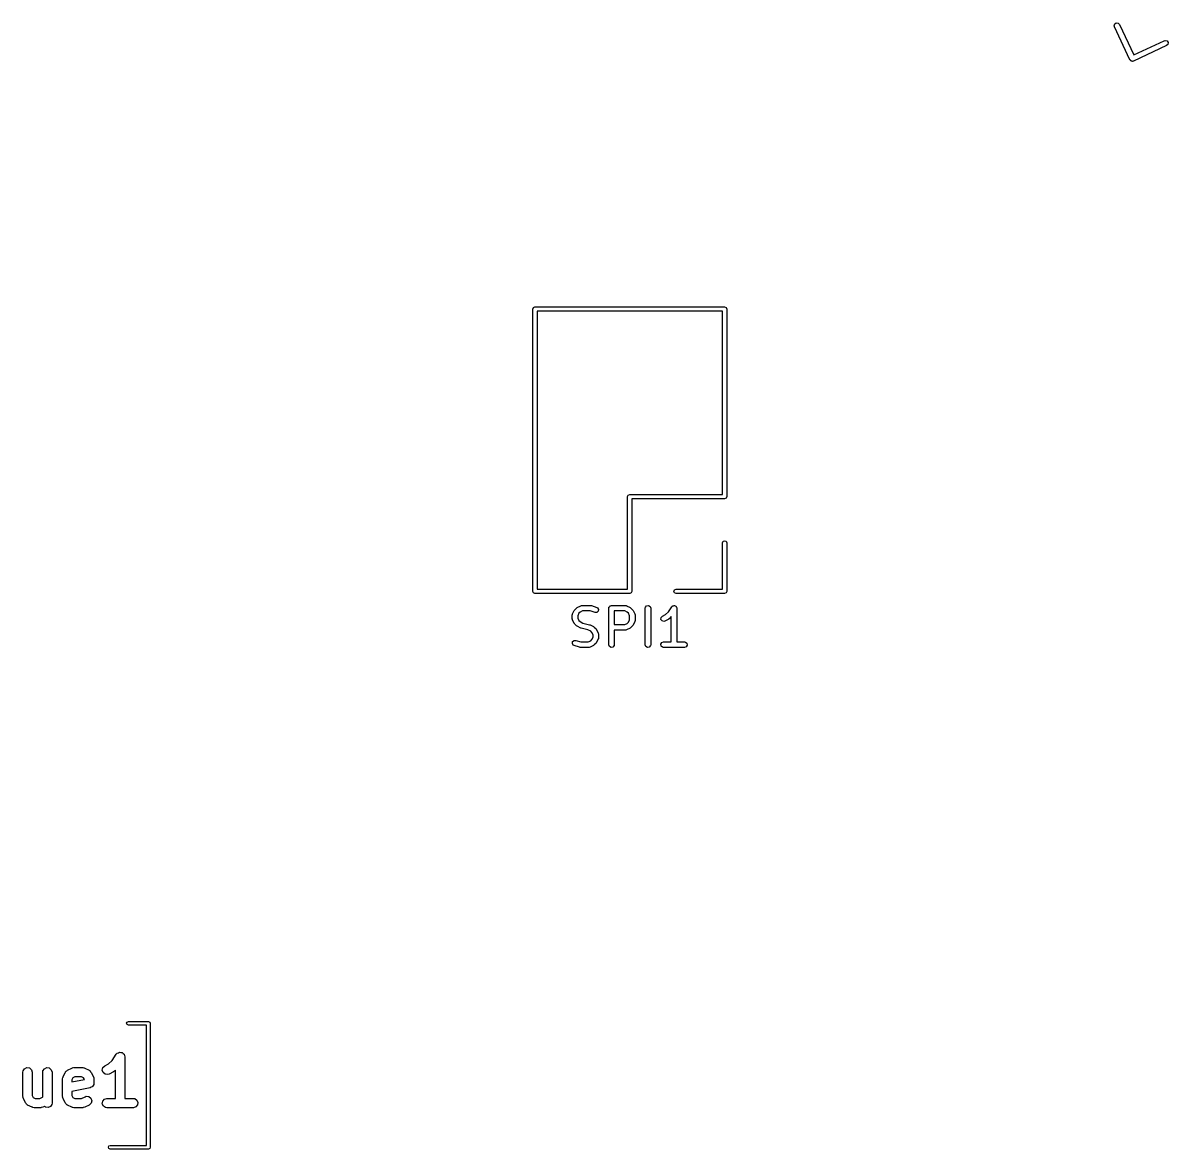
# Model space of a CAD drawing. Extents: x 18 to 265, y -156 to -47.
# Drawn here: x 141.54 to 172.95, y -140.21 to -109.33 of the extents above; entities that cross this region are included whole.
import ezdxf

# ---------------------------------------------------------------- set-up
doc = ezdxf.new("R2010")
doc.units = 0
doc.layers.add('BLACK', color=7, linetype='CONTINUOUS')

msp = doc.modelspace()

# ---------------------------------------------------------------- linework, layer by layer
at = {"layer": 'BLACK', "linetype": 'CONTINUOUS'}
for p, q in [((171.472, -109.405), (171.485, -109.356)), ((171.478, -109.43), (171.472, -109.405)), ((171.901, -110.337), (171.478, -109.43)), ((171.485, -109.356), (171.527, -109.326)), ((171.527, -109.326), (171.578, -109.331)), ((171.578, -109.331), (171.614, -109.367)), ((171.614, -109.367), (172.005, -110.205)), ((172.005, -110.205), (172.844, -109.814)), ((172.844, -109.814), (172.869, -109.808)), ((172.869, -109.808), (172.918, -109.821)), ((172.918, -109.821), (172.948, -109.863)), ((172.948, -109.863), (172.943, -109.914)), ((172.907, -109.95), (172.001, -110.373)), ((172.943, -109.914), (172.907, -109.95)), ((171.915, -110.35), (171.901, -110.337)), ((171.926, -110.366), (171.915, -110.35)), ((171.933, -110.368), (171.926, -110.366)), ((171.937, -110.373), (171.933, -110.368)), ((171.957, -110.375), (171.937, -110.373)), ((171.976, -110.38), (171.957, -110.375)), ((171.985, -110.377), (171.976, -110.38)), ((171.988, -110.377), (171.985, -110.377)), ((171.991, -110.375), (171.988, -110.377)), ((172.001, -110.373), (171.991, -110.375)), ((155.525, -117.175), (155.543, -117.133)), ((155.543, -117.133), (155.585, -117.115)), ((155.585, -117.115), (160.785, -117.115)), ((160.785, -117.115), (160.827, -117.133)), ((160.827, -117.133), (160.845, -117.175)), ((155.525, -124.915), (155.525, -117.175)), ((155.645, -117.235), (155.645, -124.855)), ((160.725, -117.235), (155.645, -117.235)), ((160.725, -122.255), (160.725, -117.235)), ((160.845, -117.175), (160.845, -122.315)), ((158.125, -122.315), (158.143, -122.273)), ((158.125, -124.855), (158.125, -122.315)), ((158.143, -122.273), (158.185, -122.255)), ((158.185, -122.255), (160.725, -122.255)), ((160.785, -122.375), (158.245, -122.375)), ((158.245, -122.375), (158.245, -124.915)), ((160.827, -122.357), (160.785, -122.375)), ((160.845, -122.315), (160.827, -122.357)), ((160.725, -123.585), (160.743, -123.543)), ((160.725, -124.855), (160.725, -123.585)), ((160.743, -123.543), (160.785, -123.525)), ((160.785, -123.525), (160.827, -123.543)), ((160.827, -123.543), (160.845, -123.585)), ((160.845, -123.585), (160.845, -124.915)), ((155.543, -124.957), (155.525, -124.915)), ((155.585, -124.975), (155.543, -124.957)), ((158.185, -124.975), (155.585, -124.975)), ((155.645, -124.855), (158.125, -124.855)), ((158.227, -124.957), (158.185, -124.975)), ((158.245, -124.915), (158.227, -124.957)), ((159.395, -124.915), (159.413, -124.873)), ((159.413, -124.957), (159.395, -124.915)), ((159.413, -124.873), (159.455, -124.855)), ((159.455, -124.975), (159.413, -124.957)), ((159.455, -124.855), (160.725, -124.855)), ((160.785, -124.975), (159.455, -124.975)), ((160.827, -124.957), (160.785, -124.975)), ((160.845, -124.915), (160.827, -124.957)), ((156.61, -125.568), (156.615, -125.542)), ((156.61, -125.663), (156.61, -125.568)), ((156.615, -125.542), (156.617, -125.539)), ((156.617, -125.539), (156.618, -125.535)), ((156.618, -125.535), (156.666, -125.439)), ((156.666, -125.439), (156.679, -125.421)), ((156.679, -125.421), (156.68, -125.42)), ((156.68, -125.42), (156.727, -125.372)), ((156.727, -125.372), (156.746, -125.359)), ((156.746, -125.359), (156.747, -125.358)), ((156.747, -125.358), (156.842, -125.311)), ((156.794, -125.517), (156.76, -125.586)), ((156.76, -125.586), (156.76, -125.646)), ((156.825, -125.487), (156.794, -125.517)), ((156.893, -125.453), (156.825, -125.487)), ((156.842, -125.311), (156.867, -125.303)), ((156.867, -125.303), (156.871, -125.304)), ((156.871, -125.304), (156.875, -125.303)), ((156.875, -125.303), (157.114, -125.303)), ((157.101, -125.453), (156.893, -125.453)), ((157.233, -125.496), (157.101, -125.453)), ((157.114, -125.303), (157.136, -125.307)), ((157.136, -125.307), (157.137, -125.306)), ((157.137, -125.306), (157.28, -125.354)), ((157.284, -125.495), (157.233, -125.496)), ((157.28, -125.354), (157.303, -125.366)), ((157.322, -125.461), (157.284, -125.495)), ((157.303, -125.366), (157.33, -125.41)), ((157.33, -125.41), (157.322, -125.461)), ((157.61, -125.378), (157.612, -125.368)), ((157.61, -126.378), (157.61, -125.378)), ((157.611, -125.365), (157.613, -125.362)), ((157.612, -125.368), (157.611, -125.365)), ((157.613, -125.362), (157.615, -125.352)), ((157.615, -125.352), (157.627, -125.337)), ((157.627, -125.337), (157.637, -125.32)), ((157.637, -125.32), (157.643, -125.318)), ((157.643, -125.318), (157.647, -125.313)), ((157.647, -125.313), (157.667, -125.309)), ((157.667, -125.309), (157.685, -125.303)), ((157.685, -125.303), (158.066, -125.303)), ((158.048, -125.453), (157.76, -125.453)), ((157.76, -125.453), (157.76, -125.826)), ((158.117, -125.487), (158.048, -125.453)), ((158.066, -125.303), (158.092, -125.307)), ((158.092, -125.307), (158.095, -125.31)), ((158.095, -125.31), (158.099, -125.311)), ((158.099, -125.311), (158.195, -125.358)), ((158.147, -125.517), (158.117, -125.487)), ((158.181, -125.586), (158.147, -125.517)), ((158.181, -125.693), (158.181, -125.586)), ((158.195, -125.358), (158.213, -125.372)), ((158.213, -125.372), (158.214, -125.372)), ((158.214, -125.372), (158.262, -125.42)), ((158.262, -125.42), (158.275, -125.438)), ((158.275, -125.438), (158.276, -125.439)), ((158.276, -125.439), (158.324, -125.535)), ((158.324, -125.535), (158.331, -125.56)), ((158.331, -125.56), (158.33, -125.564)), ((158.33, -125.564), (158.331, -125.568)), ((158.331, -125.568), (158.331, -125.711)), ((158.61, -125.378), (158.615, -125.352)), ((158.61, -126.378), (158.61, -125.378)), ((158.615, -125.352), (158.647, -125.313)), ((158.647, -125.313), (158.698, -125.304)), ((158.698, -125.304), (158.742, -125.329)), ((158.742, -125.329), (158.76, -125.378)), ((158.76, -125.378), (158.76, -126.378)), ((159.045, -125.634), (159.08, -125.596)), ((159.08, -125.596), (159.164, -125.554)), ((159.164, -125.554), (159.246, -125.473)), ((159.246, -125.473), (159.337, -125.336)), ((159.324, -125.606), (159.262, -125.669)), ((159.324, -126.303), (159.324, -125.606)), ((159.337, -125.336), (159.355, -125.317)), ((159.355, -125.317), (159.359, -125.316)), ((159.359, -125.316), (159.362, -125.313)), ((159.362, -125.313), (159.383, -125.309)), ((159.383, -125.309), (159.404, -125.303)), ((159.404, -125.303), (159.408, -125.305)), ((159.408, -125.305), (159.412, -125.304)), ((159.412, -125.304), (159.431, -125.315)), ((159.431, -125.315), (159.451, -125.323)), ((159.451, -125.323), (159.453, -125.327)), ((159.453, -125.327), (159.457, -125.329)), ((159.457, -125.329), (159.464, -125.35)), ((159.464, -125.35), (159.474, -125.369)), ((159.474, -125.369), (159.473, -125.374)), ((159.473, -125.374), (159.474, -125.378)), ((159.474, -125.378), (159.474, -126.303)), ((156.612, -125.668), (156.61, -125.663)), ((156.61, -125.672), (156.612, -125.668)), ((156.618, -125.697), (156.61, -125.672)), ((156.666, -125.792), (156.618, -125.697)), ((156.667, -125.793), (156.666, -125.792)), ((156.68, -125.812), (156.667, -125.793)), ((156.727, -125.859), (156.68, -125.812)), ((156.729, -125.86), (156.727, -125.859)), ((156.747, -125.873), (156.729, -125.86)), ((156.842, -125.921), (156.747, -125.873)), ((156.76, -125.646), (156.794, -125.714)), ((156.794, -125.714), (156.825, -125.745)), ((156.825, -125.745), (156.902, -125.783)), ((156.845, -125.921), (156.842, -125.921)), ((156.857, -125.927), (156.845, -125.921)), ((156.902, -125.783), (157.084, -125.829)), ((157.084, -125.829), (157.096, -125.834)), ((157.096, -125.834), (157.099, -125.834)), ((157.099, -125.834), (157.195, -125.882)), ((157.195, -125.882), (157.213, -125.895)), ((157.213, -125.895), (157.214, -125.896)), ((157.214, -125.896), (157.262, -125.944)), ((157.76, -125.826), (158.048, -125.826)), ((158.048, -125.826), (158.117, -125.792)), ((158.195, -125.921), (158.099, -125.969)), ((158.117, -125.792), (158.147, -125.762)), ((158.147, -125.762), (158.181, -125.693)), ((158.196, -125.92), (158.195, -125.921)), ((158.214, -125.907), (158.196, -125.92)), ((158.262, -125.859), (158.214, -125.907)), ((158.263, -125.858), (158.262, -125.859)), ((158.276, -125.84), (158.263, -125.858)), ((158.324, -125.744), (158.276, -125.84)), ((158.327, -125.737), (158.324, -125.74)), ((158.324, -125.74), (158.324, -125.744)), ((158.331, -125.711), (158.327, -125.737)), ((159.042, -125.685), (159.045, -125.634)), ((159.072, -125.726), (159.042, -125.685)), ((159.122, -125.738), (159.072, -125.726)), ((159.147, -125.73), (159.122, -125.738)), ((159.242, -125.683), (159.147, -125.73)), ((159.243, -125.682), (159.242, -125.683)), ((159.262, -125.669), (159.243, -125.682)), ((157.04, -125.972), (156.857, -125.927)), ((157.117, -126.011), (157.04, -125.972)), ((157.147, -126.041), (157.117, -126.011)), ((157.117, -126.268), (157.147, -126.238)), ((157.181, -126.11), (157.147, -126.041)), ((157.147, -126.238), (157.181, -126.169)), ((157.181, -126.169), (157.181, -126.11)), ((157.262, -125.944), (157.275, -125.962)), ((157.275, -125.962), (157.276, -125.963)), ((157.276, -125.963), (157.324, -126.058)), ((157.324, -126.221), (157.276, -126.316)), ((157.324, -126.058), (157.331, -126.083)), ((157.327, -126.213), (157.324, -126.216)), ((157.324, -126.216), (157.324, -126.221)), ((157.331, -126.187), (157.327, -126.213)), ((157.331, -126.083), (157.33, -126.088)), ((157.33, -126.088), (157.331, -126.092)), ((157.331, -126.092), (157.331, -126.187)), ((158.066, -125.976), (157.76, -125.976)), ((157.76, -125.976), (157.76, -126.378)), ((158.07, -125.975), (158.066, -125.976)), ((158.075, -125.976), (158.07, -125.975)), ((158.099, -125.969), (158.075, -125.976)), ((156.612, -126.345), (156.619, -126.294)), ((156.638, -126.389), (156.612, -126.345)), ((156.619, -126.294), (156.657, -126.26)), ((156.661, -126.401), (156.638, -126.389)), ((156.657, -126.26), (156.709, -126.259)), ((156.804, -126.449), (156.661, -126.401)), ((156.709, -126.259), (156.84, -126.303)), ((156.806, -126.449), (156.804, -126.449)), ((156.828, -126.453), (156.806, -126.449)), ((157.066, -126.453), (156.828, -126.453)), ((156.84, -126.303), (157.048, -126.303)), ((157.048, -126.303), (157.117, -126.268)), ((157.07, -126.451), (157.066, -126.453)), ((157.075, -126.452), (157.07, -126.451)), ((157.099, -126.445), (157.075, -126.452)), ((157.195, -126.397), (157.099, -126.445)), ((157.196, -126.396), (157.195, -126.397)), ((157.214, -126.383), (157.196, -126.396)), ((157.262, -126.335), (157.214, -126.383)), ((157.263, -126.334), (157.262, -126.335)), ((157.276, -126.316), (157.263, -126.334)), ((157.628, -126.426), (157.61, -126.378)), ((157.672, -126.451), (157.628, -126.426)), ((157.722, -126.443), (157.672, -126.451)), ((157.755, -126.403), (157.722, -126.443)), ((157.76, -126.378), (157.755, -126.403)), ((158.628, -126.426), (158.61, -126.378)), ((158.672, -126.451), (158.628, -126.426)), ((158.722, -126.443), (158.672, -126.451)), ((158.755, -126.403), (158.722, -126.443)), ((158.76, -126.378), (158.755, -126.403)), ((159.04, -126.365), (159.065, -126.32)), ((159.049, -126.415), (159.04, -126.365)), ((159.088, -126.448), (159.049, -126.415)), ((159.065, -126.32), (159.114, -126.303)), ((159.114, -126.453), (159.088, -126.448)), ((159.114, -126.303), (159.324, -126.303)), ((159.685, -126.453), (159.114, -126.453)), ((159.474, -126.303), (159.685, -126.303)), ((159.685, -126.303), (159.711, -126.307)), ((159.733, -126.435), (159.685, -126.453)), ((159.711, -126.307), (159.75, -126.34)), ((159.759, -126.391), (159.733, -126.435)), ((159.75, -126.34), (159.759, -126.391)), ((144.388, -136.76), (144.403, -136.725)), ((144.403, -136.795), (144.388, -136.76)), ((144.403, -136.725), (144.438, -136.71)), ((144.438, -136.81), (144.403, -136.795)), ((144.438, -136.71), (144.988, -136.71)), ((144.938, -136.81), (144.438, -136.81)), ((144.938, -140.11), (144.938, -136.81)), ((144.988, -136.71), (145.023, -136.725)), ((145.023, -136.725), (145.038, -136.76)), ((145.038, -136.76), (145.038, -140.16)), ((143.895, -137.876), (143.992, -137.778)), ((143.992, -137.778), (144.106, -137.607)), ((144.106, -137.607), (144.128, -137.583)), ((144.128, -137.583), (144.129, -137.582)), ((144.129, -137.581), (144.13, -137.58)), ((144.129, -137.582), (144.129, -137.581)), ((144.13, -137.58), (144.162, -137.566)), ((144.162, -137.566), (144.194, -137.552)), ((144.194, -137.552), (144.195, -137.552)), ((144.195, -137.552), (144.196, -137.552)), ((144.196, -137.552), (144.23, -137.557)), ((144.23, -137.557), (144.265, -137.562)), ((144.265, -137.562), (144.265, -137.563)), ((144.265, -137.563), (144.266, -137.563)), ((144.266, -137.563), (144.292, -137.586)), ((144.292, -137.586), (144.319, -137.609)), ((144.319, -137.609), (144.319, -137.61)), ((144.319, -137.61), (144.32, -137.611)), ((144.32, -137.611), (144.329, -137.644)), ((144.329, -137.644), (144.339, -137.678)), ((144.339, -137.678), (144.339, -138.821)), ((141.545, -138.101), (141.55, -138.065)), ((141.545, -138.766), (141.545, -138.101)), ((141.55, -138.065), (141.589, -138.005)), ((141.589, -138.005), (141.654, -137.975)), ((141.654, -137.975), (141.725, -137.985)), ((141.725, -137.985), (141.779, -138.032)), ((141.779, -138.032), (141.799, -138.101)), ((141.799, -138.101), (141.799, -138.736)), ((142.089, -138.101), (142.094, -138.065)), ((142.089, -138.774), (142.089, -138.101)), ((142.094, -138.065), (142.133, -138.005)), ((142.133, -138.005), (142.198, -137.975)), ((142.198, -137.975), (142.269, -137.985)), ((142.269, -137.985), (142.323, -138.032)), ((142.323, -138.032), (142.343, -138.101)), ((142.343, -138.101), (142.343, -138.948)), ((142.647, -138.225), (142.707, -138.105)), ((142.707, -138.105), (142.711, -138.099)), ((142.711, -138.099), (142.712, -138.096)), ((142.712, -138.096), (142.715, -138.093)), ((142.715, -138.093), (142.728, -138.075)), ((142.728, -138.075), (142.747, -138.063)), ((142.747, -138.063), (142.764, -138.048)), ((142.764, -138.048), (142.885, -137.987)), ((142.885, -137.987), (142.919, -137.976)), ((142.919, -137.976), (142.931, -137.977)), ((142.931, -137.977), (142.942, -137.974)), ((142.942, -137.974), (143.184, -137.974)), ((143.184, -137.974), (143.219, -137.979)), ((143.219, -137.979), (143.229, -137.985)), ((143.229, -137.985), (143.241, -137.987)), ((143.241, -137.987), (143.361, -138.048)), ((143.361, -138.048), (143.367, -138.051)), ((143.367, -138.051), (143.37, -138.052)), ((143.37, -138.052), (143.373, -138.055)), ((143.373, -138.055), (143.391, -138.068)), ((143.391, -138.068), (143.403, -138.088)), ((143.403, -138.088), (143.418, -138.105)), ((143.418, -138.105), (143.479, -138.225)), ((143.722, -138.045), (143.74, -137.976)), ((143.745, -138.113), (143.722, -138.045)), ((143.74, -137.976), (143.792, -137.927)), ((143.8, -138.158), (143.745, -138.113)), ((143.792, -137.927), (143.895, -137.876)), ((143.871, -138.165), (143.8, -138.158)), ((143.906, -138.154), (143.871, -138.165)), ((144.027, -138.094), (143.906, -138.154)), ((144.028, -138.092), (144.027, -138.094)), ((144.031, -138.091), (144.028, -138.092)), ((144.06, -138.07), (144.031, -138.091)), ((144.085, -138.045), (144.06, -138.07)), ((144.085, -138.821), (144.085, -138.045)), ((142.633, -138.282), (142.639, -138.247)), ((142.633, -138.766), (142.633, -138.282)), ((142.639, -138.247), (142.645, -138.237)), ((142.645, -138.237), (142.647, -138.225)), ((142.916, -138.256), (142.887, -138.312)), ((142.887, -138.369), (143.232, -138.3)), ((142.887, -138.312), (142.887, -138.369)), ((142.972, -138.228), (142.916, -138.256)), ((143.154, -138.228), (142.972, -138.228)), ((143.21, -138.256), (143.154, -138.228)), ((143.232, -138.3), (143.21, -138.256)), ((143.469, -138.466), (143.453, -138.495)), ((143.487, -138.439), (143.469, -138.466)), ((143.479, -138.225), (143.49, -138.26)), ((143.488, -138.434), (143.487, -138.439)), ((143.489, -138.432), (143.488, -138.434)), ((143.49, -138.26), (143.489, -138.271)), ((143.489, -138.271), (143.492, -138.282)), ((143.492, -138.403), (143.489, -138.428)), ((143.489, -138.428), (143.489, -138.432)), ((143.492, -138.282), (143.492, -138.403)), ((141.548, -138.777), (141.545, -138.766)), ((141.547, -138.789), (141.548, -138.777)), ((141.558, -138.823), (141.547, -138.789)), ((141.799, -138.736), (141.827, -138.792)), ((141.827, -138.792), (141.883, -138.821)), ((142.005, -138.821), (142.08, -138.783)), ((142.08, -138.783), (142.089, -138.774)), ((142.637, -138.777), (142.633, -138.766)), ((142.635, -138.789), (142.637, -138.777)), ((142.647, -138.823), (142.635, -138.789)), ((143.39, -138.528), (142.887, -138.628)), ((142.887, -138.628), (142.887, -138.736)), ((142.887, -138.736), (142.916, -138.792)), ((142.916, -138.792), (142.972, -138.821)), ((143.154, -138.821), (143.248, -138.773)), ((143.248, -138.773), (143.282, -138.762)), ((143.282, -138.762), (143.353, -138.77)), ((143.353, -138.77), (143.409, -138.815)), ((143.419, -138.513), (143.39, -138.528)), ((143.448, -138.499), (143.419, -138.513)), ((143.45, -138.496), (143.448, -138.499)), ((143.453, -138.495), (143.45, -138.496)), ((141.619, -138.944), (141.558, -138.823)), ((141.634, -138.96), (141.619, -138.944)), ((141.646, -138.98), (141.634, -138.96)), ((141.664, -138.993), (141.646, -138.98)), ((141.667, -138.996), (141.664, -138.993)), ((141.67, -138.997), (141.667, -138.996)), ((141.675, -139.001), (141.67, -138.997)), ((141.796, -139.061), (141.675, -139.001)), ((141.808, -139.063), (141.796, -139.061)), ((141.817, -139.069), (141.808, -139.063)), ((141.853, -139.075), (141.817, -139.069)), ((142.035, -139.075), (141.853, -139.075)), ((141.883, -138.821), (142.005, -138.821)), ((142.046, -139.071), (142.035, -139.075)), ((142.057, -139.073), (142.046, -139.071)), ((142.091, -139.061), (142.057, -139.073)), ((142.136, -139.039), (142.091, -139.061)), ((142.163, -139.063), (142.136, -139.039)), ((142.234, -139.073), (142.163, -139.063)), ((142.299, -139.044), (142.234, -139.073)), ((142.338, -138.983), (142.299, -139.044)), ((142.343, -138.948), (142.338, -138.983)), ((142.707, -138.944), (142.647, -138.823)), ((142.723, -138.96), (142.707, -138.944)), ((142.734, -138.98), (142.723, -138.96)), ((142.753, -138.993), (142.734, -138.98)), ((142.756, -138.996), (142.753, -138.993)), ((142.759, -138.997), (142.756, -138.996)), ((142.764, -139.001), (142.759, -138.997)), ((142.885, -139.061), (142.764, -139.001)), ((142.896, -139.063), (142.885, -139.061)), ((142.906, -139.069), (142.896, -139.063)), ((142.942, -139.075), (142.906, -139.069)), ((143.184, -139.075), (142.942, -139.075)), ((142.972, -138.821), (143.154, -138.821)), ((143.195, -139.071), (143.184, -139.075)), ((143.206, -139.073), (143.195, -139.071)), ((143.241, -139.061), (143.206, -139.073)), ((143.361, -139.001), (143.241, -139.061)), ((143.414, -138.952), (143.361, -139.001)), ((143.409, -138.815), (143.432, -138.883)), ((143.432, -138.883), (143.414, -138.952)), ((143.723, -138.966), (143.733, -138.895)), ((143.753, -139.031), (143.723, -138.966)), ((143.733, -138.895), (143.78, -138.841)), ((143.813, -139.069), (143.753, -139.031)), ((143.78, -138.841), (143.849, -138.821)), ((143.849, -139.075), (143.813, -139.069)), ((143.849, -138.821), (144.085, -138.821)), ((144.575, -139.075), (143.849, -139.075)), ((144.339, -138.821), (144.575, -138.821)), ((144.575, -138.821), (144.61, -138.826)), ((144.643, -139.054), (144.575, -139.075)), ((144.61, -138.826), (144.671, -138.864)), ((144.69, -139), (144.643, -139.054)), ((144.671, -138.864), (144.7, -138.929)), ((144.7, -138.929), (144.69, -139)), ((143.888, -140.16), (143.903, -140.125)), ((143.903, -140.195), (143.888, -140.16)), ((143.903, -140.125), (143.938, -140.11)), ((143.938, -140.21), (143.903, -140.195)), ((143.938, -140.11), (144.938, -140.11)), ((144.988, -140.21), (143.938, -140.21)), ((145.023, -140.195), (144.988, -140.21)), ((145.038, -140.16), (145.023, -140.195))]:
    msp.add_line(p, q, dxfattribs=at)

doc.saveas('drawing.dxf')
